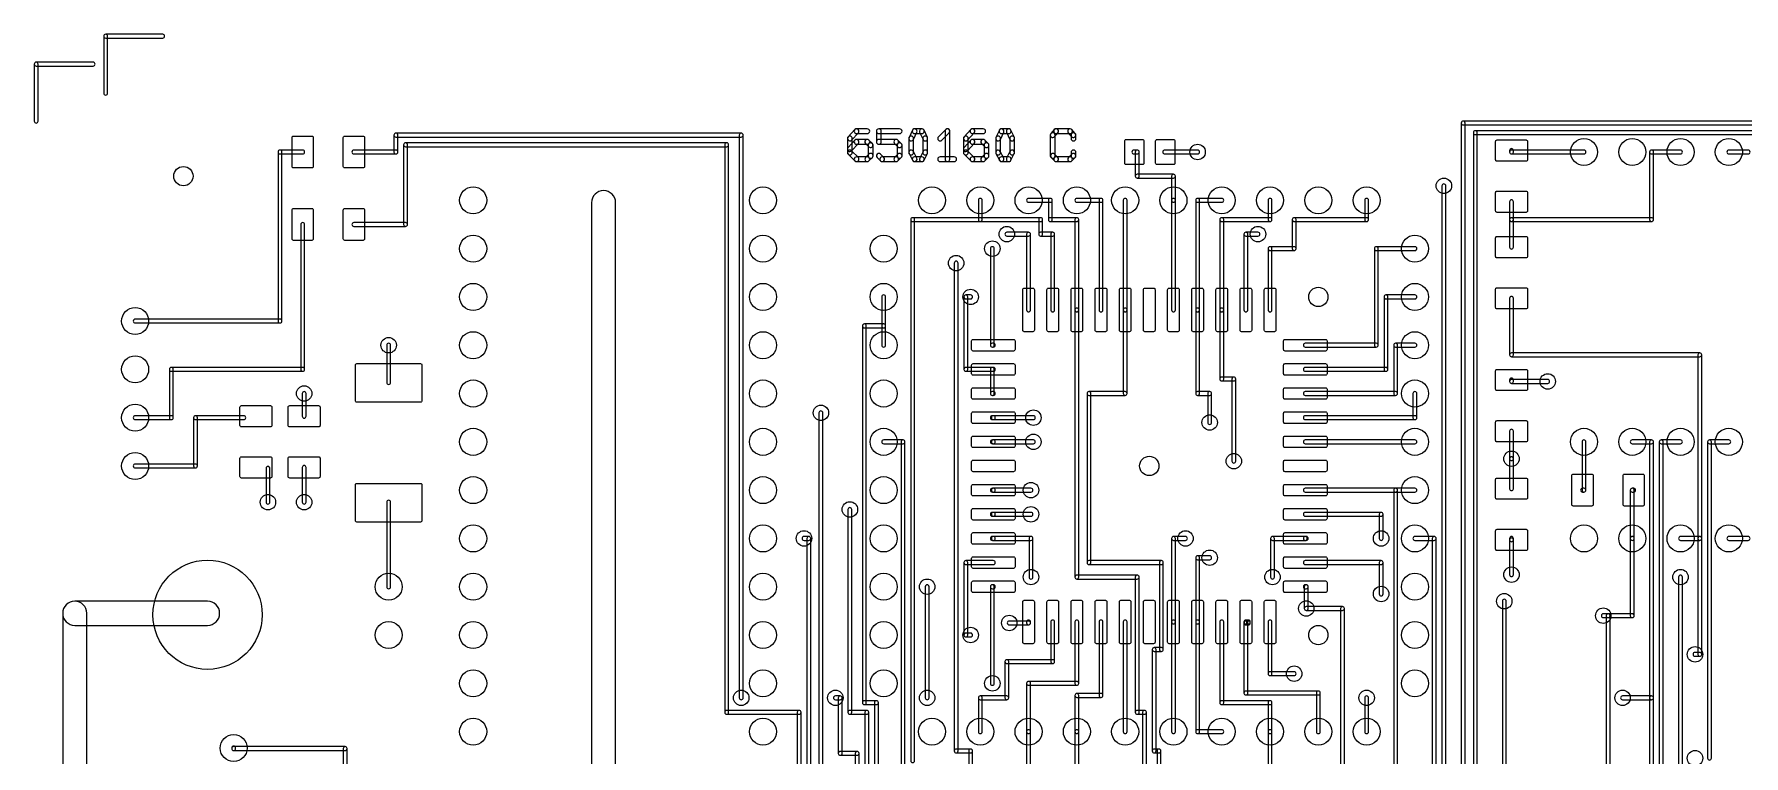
# Model space of a CAD drawing. Extents: x -76 to 77, y -191 to -76.
# Drawn here: x -76.4 to 13.5, y -114.3 to -76.4 of the extents above; entities that cross this region are included whole.
import ezdxf

# ---------------------------------------------------------------- set-up
doc = ezdxf.new("R2010")
doc.units = 0

msp = doc.modelspace()

# ---------------------------------------------------------------- linework, layer by layer
for points in [[(-69.681165, -76.368375), (-72.680905, -76.368375, 1), (-72.680905, -76.571625), (-69.681165, -76.571625, 1)], [(-72.78253, -76.47), (-72.78253, -79.46974, 1), (-72.57928, -79.46974), (-72.57928, -76.47, 1)], [(-73.340215, -77.83853), (-76.339955, -77.83853, 1), (-76.339955, -78.04178), (-73.340215, -78.04178, 1)], [(-76.44158, -77.940155), (-76.44158, -80.939895, 1), (-76.23833, -80.939895), (-76.23833, -77.940155, 1)], [(-62.87795, -81.80096, -0.414214), (-62.80175, -81.72476), (-61.836555, -81.72476, -0.414214), (-61.760355, -81.80096), (-61.760355, -83.324955, -0.414214), (-61.836555, -83.401155), (-62.80175, -83.401155, -0.414214), (-62.87795, -83.324955)], [(-60.18555, -81.80096, -0.414214), (-60.10935, -81.72476), (-59.144155, -81.72476, -0.414214), (-59.067955, -81.80096), (-59.067955, -83.324955, -0.414214), (-59.144155, -83.401155), (-60.10935, -83.401155, -0.414214), (-60.18555, -83.324955)], [(-57.31533, -82.562955), (-57.31533, -81.673955, 1), (-57.51858, -81.673955), (-57.51858, -82.562955, 1)], [(-57.416955, -81.77558), (-39.255955, -81.77558, 1), (-39.255955, -81.57233), (-57.416955, -81.57233, 1)], [(-39.35758, -81.673955), (-39.35758, -111.264955, 1), (-39.15433, -111.264955), (-39.15433, -81.673955, 1)], [(-33.66798, -81.851755), (-33.66798, -82.588355, 1), (-33.41393, -82.588355), (-33.41393, -81.851755, 1)], [(-33.278215, -81.38408), (-33.633815, -81.76508, 1), (-33.44809, -81.938425), (-33.09249, -81.557425, 1)], [(-32.626555, -81.34373), (-33.185355, -81.34373, 1), (-33.185355, -81.59778), (-32.626555, -81.59778, 1)], [(-31.88993, -82.029555), (-31.88993, -81.470755, 1), (-32.14398, -81.470755), (-32.14398, -82.029555, 1)], [(-32.016955, -81.59778), (-30.924755, -81.59778, 1), (-30.924755, -81.34373), (-32.016955, -81.34373, 1)], [(-30.18813, -82.588355), (-30.18813, -81.851755, 1), (-30.44218, -81.851755), (-30.44218, -82.588355, 1)], [(-30.200045, -81.90547), (-30.022245, -81.52447, 1), (-30.25246, -81.417035), (-30.43026, -81.798035, 1)], [(-30.137355, -81.59778), (-29.756355, -81.59778, 1), (-29.756355, -81.34373), (-30.137355, -81.34373, 1)], [(-29.87146, -81.52447), (-29.69366, -81.90547, 1), (-29.463445, -81.798035), (-29.641245, -81.417035, 1)], [(-29.70558, -81.851755), (-29.70558, -82.588355, 1), (-29.45153, -82.588355), (-29.45153, -81.851755, 1)], [(-28.499975, -81.38093), (-28.880975, -81.76193, 1), (-28.70133, -81.941575), (-28.32033, -81.560575, 1)], [(-28.28313, -82.943955), (-28.28313, -81.470755, 1), (-28.53718, -81.470755), (-28.53718, -82.943955, 1)], [(-27.57198, -81.851755), (-27.57198, -82.588355, 1), (-27.31793, -82.588355), (-27.31793, -81.851755, 1)], [(-27.182215, -81.38408), (-27.537815, -81.76508, 1), (-27.35209, -81.938425), (-26.99649, -81.557425, 1)], [(-26.530555, -81.34373), (-27.089355, -81.34373, 1), (-27.089355, -81.59778), (-26.530555, -81.59778, 1)], [(-25.61613, -82.588355), (-25.61613, -81.851755, 1), (-25.87018, -81.851755), (-25.87018, -82.588355, 1)], [(-25.628045, -81.90547), (-25.450245, -81.52447, 1), (-25.68046, -81.417035), (-25.85826, -81.798035, 1)], [(-25.565355, -81.59778), (-25.184355, -81.59778, 1), (-25.184355, -81.34373), (-25.565355, -81.34373, 1)], [(-25.29946, -81.52447), (-25.12166, -81.90547, 1), (-24.891445, -81.798035), (-25.069245, -81.417035, 1)], [(-25.13358, -81.851755), (-25.13358, -82.588355, 1), (-24.87953, -82.588355), (-24.87953, -81.851755, 1)], [(-22.74593, -82.766155), (-22.74593, -81.673955, 1), (-22.99998, -81.673955), (-22.99998, -82.766155, 1)], [(-22.777355, -81.7576), (-22.599555, -81.5544, 1), (-22.79075, -81.387105), (-22.96855, -81.590305, 1)], [(-22.695155, -81.59778), (-21.958555, -81.59778, 1), (-21.958555, -81.34373), (-22.695155, -81.34373, 1)], [(-22.05415, -81.5544), (-21.87635, -81.7576, 1), (-21.685155, -81.590305), (-21.862955, -81.387105, 1)], [(-21.90778, -81.673955), (-21.90778, -81.851755, 1), (-21.65373, -81.851755), (-21.65373, -81.673955, 1)], [(-1.18133, -121.678955), (-1.18133, -81.038955, 1), (-1.38458, -81.038955), (-1.38458, -121.678955, 1)], [(-1.282955, -81.14058), (18.783045, -81.14058, 1), (18.783045, -80.93733), (-1.282955, -80.93733, 1)], [(-0.54633, -121.170955), (-0.54633, -81.546955, 1), (-0.74958, -81.546955), (-0.74958, -121.170955, 1)], [(-0.647955, -81.64858), (16.751045, -81.64858, 1), (16.751045, -81.44533), (-0.647955, -81.44533, 1)], [(-62.319155, -82.46133), (-63.512955, -82.46133, 1), (-63.512955, -82.66458), (-62.319155, -82.66458, 1)], [(-63.61458, -82.562955), (-63.61458, -91.452955, 1), (-63.41133, -91.452955), (-63.41133, -82.562955, 1)], [(-59.626755, -82.66458), (-57.416955, -82.66458, 1), (-57.416955, -82.46133), (-59.626755, -82.46133, 1)], [(-40.017955, -82.08033), (-56.908955, -82.08033, 1), (-56.908955, -82.28358), (-40.017955, -82.28358, 1)], [(-57.01058, -82.181955), (-57.01058, -86.372955, 1), (-56.80733, -86.372955), (-56.80733, -82.181955, 1)], [(-39.91633, -112.026955), (-39.91633, -82.181955, 1), (-40.11958, -82.181955), (-40.11958, -112.026955, 1)], [(-33.630775, -82.678175), (-33.275175, -83.033775, 1), (-33.09553, -82.85413), (-33.45113, -82.49853, 1)], [(-33.278215, -81.94288), (-33.633815, -82.32388, 1), (-33.44809, -82.497225), (-33.09249, -82.116225, 1)], [(-32.626555, -81.90253), (-33.185355, -81.90253, 1), (-33.185355, -82.15658), (-32.626555, -82.15658, 1)], [(-32.35893, -82.11753), (-32.53673, -81.93973, 1), (-32.716375, -82.119375), (-32.538575, -82.297175, 1)], [(-32.53673, -83.033775), (-32.35893, -82.855975, 1), (-32.538575, -82.67633), (-32.716375, -82.85413, 1)], [(-32.32173, -82.766155), (-32.32173, -82.207355, 1), (-32.57578, -82.207355), (-32.57578, -82.766155, 1)], [(-32.106775, -82.855975), (-31.928975, -83.033775, 1), (-31.74933, -82.85413), (-31.92713, -82.67633, 1)], [(-31.102555, -81.90253), (-32.016955, -81.90253, 1), (-32.016955, -82.15658), (-31.102555, -82.15658, 1)], [(-30.83493, -82.11753), (-31.01273, -81.93973, 1), (-31.192375, -82.119375), (-31.014575, -82.297175, 1)], [(-31.01273, -83.033775), (-30.83493, -82.855975, 1), (-31.014575, -82.67633), (-31.192375, -82.85413, 1)], [(-30.79773, -82.766155), (-30.79773, -82.207355, 1), (-31.05178, -82.207355), (-31.05178, -82.766155, 1)], [(-30.02374, -82.887145), (-30.20154, -82.531545, 1), (-30.428765, -82.64516), (-30.250965, -83.00076, 1)], [(-29.692165, -82.531545), (-29.869965, -82.887145, 1), (-29.64274, -83.00076), (-29.46494, -82.64516, 1)], [(-27.534775, -82.678175), (-27.179175, -83.033775, 1), (-26.99953, -82.85413), (-27.35513, -82.49853, 1)], [(-27.182215, -81.94288), (-27.537815, -82.32388, 1), (-27.35209, -82.497225), (-26.99649, -82.116225, 1)], [(-26.530555, -81.90253), (-27.089355, -81.90253, 1), (-27.089355, -82.15658), (-26.530555, -82.15658, 1)], [(-26.26293, -82.11753), (-26.44073, -81.93973, 1), (-26.620375, -82.119375), (-26.442575, -82.297175, 1)], [(-26.44073, -83.033775), (-26.26293, -82.855975, 1), (-26.442575, -82.67633), (-26.620375, -82.85413, 1)], [(-26.22573, -82.766155), (-26.22573, -82.207355, 1), (-26.47978, -82.207355), (-26.47978, -82.766155, 1)], [(-25.45174, -82.887145), (-25.62954, -82.531545, 1), (-25.856765, -82.64516), (-25.678965, -83.00076, 1)], [(-25.120165, -82.531545), (-25.297965, -82.887145, 1), (-25.07074, -83.00076), (-24.89294, -82.64516, 1)], [(-22.60533, -82.85413), (-22.78313, -82.67633, 1), (-22.962775, -82.855975), (-22.784975, -83.033775, 1)], [(-21.870575, -82.67633), (-22.048375, -82.85413, 1), (-21.86873, -83.033775), (-21.69093, -82.855975, 1)], [(-21.90778, -82.588355), (-21.90778, -82.766155, 1), (-21.65373, -82.766155), (-21.65373, -82.588355, 1)], [(-19.08835, -81.97876, -0.414214), (-19.01215, -81.90256), (-18.148555, -81.90256, -0.414214), (-18.072355, -81.97876), (-18.072355, -83.147155, -0.414214), (-18.148555, -83.223355), (-19.01215, -83.223355, -0.414214), (-19.08835, -83.147155)], [(-18.605755, -82.66458), (-18.427955, -82.66458, 1), (-18.427955, -82.46133), (-18.605755, -82.46133, 1)], [(-18.52958, -82.562955), (-18.52958, -83.832955, 1), (-18.32633, -83.832955), (-18.32633, -82.562955, 1)], [(-17.46275, -81.97876, -0.414214), (-17.38655, -81.90256), (-16.522955, -81.90256, -0.414214), (-16.446755, -81.97876), (-16.446755, -83.147155, -0.414214), (-16.522955, -83.223355), (-17.38655, -83.223355, -0.414214), (-17.46275, -83.147155)], [(-15.252955, -82.46133), (-16.980155, -82.46133, 1), (-16.980155, -82.66458), (-15.252955, -82.66458, 1)], [(0.41885, -82.00416, -0.414214), (0.49505, -81.92796), (2.019045, -81.92796, -0.414214), (2.095245, -82.00416), (2.095245, -82.969355, -0.414214), (2.019045, -83.045555), (0.49505, -83.045555, -0.414214), (0.41885, -82.969355)], [(1.15542, -82.486755), (1.15542, -82.562955, 1), (1.35867, -82.562955), (1.35867, -82.486755, 1)], [(1.257045, -82.66458), (5.067045, -82.66458, 1), (5.067045, -82.46133), (1.257045, -82.46133, 1)], [(10.147045, -82.46133), (8.623045, -82.46133, 1), (8.623045, -82.66458), (10.147045, -82.66458, 1)], [(8.52142, -82.562955), (8.52142, -86.118955, 1), (8.72467, -86.118955), (8.72467, -82.562955, 1)], [(13.703045, -82.46133), (12.687045, -82.46133, 1), (12.687045, -82.66458), (13.703045, -82.66458, 1)], [(-33.185355, -83.07098), (-32.626555, -83.07098, 1), (-32.626555, -82.81693), (-33.185355, -82.81693, 1)], [(-31.839155, -83.07098), (-31.102555, -83.07098, 1), (-31.102555, -82.81693), (-31.839155, -82.81693, 1)], [(-29.756355, -82.81693), (-30.137355, -82.81693, 1), (-30.137355, -83.07098), (-29.756355, -83.07098, 1)], [(-28.791155, -83.07098), (-28.054555, -83.07098, 1), (-28.054555, -82.81693), (-28.791155, -82.81693, 1)], [(-27.089355, -83.07098), (-26.530555, -83.07098, 1), (-26.530555, -82.81693), (-27.089355, -82.81693, 1)], [(-25.184355, -82.81693), (-25.565355, -82.81693, 1), (-25.565355, -83.07098), (-25.184355, -83.07098, 1)], [(-21.958555, -82.81693), (-22.695155, -82.81693, 1), (-22.695155, -83.07098), (-21.958555, -83.07098, 1)], [(-18.427955, -83.93458), (-16.522955, -83.93458, 1), (-16.522955, -83.73133), (-18.427955, -83.73133, 1)], [(-16.62458, -83.832955), (-16.62458, -85.102955, 1), (-16.42133, -85.102955), (-16.42133, -83.832955, 1)], [(-2.40058, -84.340955), (-2.40058, -121.551955, 1), (-2.19733, -121.551955), (-2.19733, -84.340955, 1)], [(-47.12998, -85.229955), (-47.12998, -115.328955, 1), (-45.85993, -115.328955), (-45.85993, -85.229955, 1)], [(-26.78458, -85.102955), (-26.78458, -86.118955, 1), (-26.58133, -86.118955), (-26.58133, -85.102955, 1)], [(-24.142955, -85.20458), (-22.999955, -85.20458, 1), (-22.999955, -85.00133), (-24.142955, -85.00133, 1)], [(-23.10158, -85.102955), (-23.10158, -86.118955, 1), (-22.89833, -86.118955), (-22.89833, -85.102955, 1)], [(-21.602955, -85.20458), (-20.332955, -85.20458, 1), (-20.332955, -85.00133), (-21.602955, -85.00133, 1)], [(-20.43458, -85.102955), (-20.43458, -90.868755, 1), (-20.23133, -90.868755), (-20.23133, -85.102955, 1)], [(-18.96133, -90.868755), (-18.96133, -85.102955, 1), (-19.16458, -85.102955), (-19.16458, -90.868755, 1)], [(-16.62458, -85.102955), (-16.62458, -90.868755, 1), (-16.42133, -90.868755), (-16.42133, -85.102955, 1)], [(-15.15133, -90.868755), (-15.15133, -85.102955, 1), (-15.35458, -85.102955), (-15.35458, -90.868755, 1)], [(-15.252955, -85.20458), (-13.982955, -85.20458, 1), (-13.982955, -85.00133), (-15.252955, -85.00133, 1)], [(-11.34133, -86.118955), (-11.34133, -85.102955, 1), (-11.54458, -85.102955), (-11.54458, -86.118955, 1)], [(-6.26133, -86.118955), (-6.26133, -85.102955, 1), (-6.46458, -85.102955), (-6.46458, -86.118955, 1)], [(0.41885, -84.69656, -0.414214), (0.49505, -84.62036), (2.019045, -84.62036, -0.414214), (2.095245, -84.69656), (2.095245, -85.661755, -0.414214), (2.019045, -85.737955), (0.49505, -85.737955, -0.414214), (0.41885, -85.661755)], [(1.35867, -86.118955), (1.35867, -85.179155, 1), (1.15542, -85.179155), (1.15542, -86.118955, 1)], [(-62.87795, -85.61096, -0.414214), (-62.80175, -85.53476), (-61.836555, -85.53476, -0.414214), (-61.760355, -85.61096), (-61.760355, -87.134955, -0.414214), (-61.836555, -87.211155), (-62.80175, -87.211155, -0.414214), (-62.87795, -87.134955)], [(-62.21753, -93.992955), (-62.21753, -86.372955, 1), (-62.42078, -86.372955), (-62.42078, -93.992955, 1)], [(-60.18555, -85.61096, -0.414214), (-60.10935, -85.53476), (-59.144155, -85.53476, -0.414214), (-59.067955, -85.61096), (-59.067955, -87.134955, -0.414214), (-59.144155, -87.211155), (-60.10935, -87.211155, -0.414214), (-60.18555, -87.134955)], [(-56.908955, -86.27133), (-59.626755, -86.27133, 1), (-59.626755, -86.47458), (-56.908955, -86.47458, 1)], [(-30.13733, -114.566955), (-30.13733, -86.118955, 1), (-30.34058, -86.118955), (-30.34058, -114.566955, 1)], [(-30.238955, -86.22058), (-26.682955, -86.22058, 1), (-26.682955, -86.01733), (-30.238955, -86.01733, 1)], [(-26.682955, -86.22058), (-23.507955, -86.22058, 1), (-23.507955, -86.01733), (-26.682955, -86.01733, 1)], [(-23.60958, -86.118955), (-23.60958, -86.880955, 1), (-23.40633, -86.880955), (-23.40633, -86.118955, 1)], [(-22.999955, -86.22058), (-21.602955, -86.22058, 1), (-21.602955, -86.01733), (-22.999955, -86.01733, 1)], [(-21.70458, -86.118955), (-21.70458, -90.868755, 1), (-21.50133, -90.868755), (-21.50133, -86.118955, 1)], [(-13.88133, -90.868755), (-13.88133, -86.118955, 1), (-14.08458, -86.118955), (-14.08458, -90.868755, 1)], [(-13.982955, -86.22058), (-11.442955, -86.22058, 1), (-11.442955, -86.01733), (-13.982955, -86.01733, 1)], [(-10.07133, -87.642955), (-10.07133, -86.118955, 1), (-10.27458, -86.118955), (-10.27458, -87.642955, 1)], [(-10.172955, -86.22058), (-6.362955, -86.22058, 1), (-6.362955, -86.01733), (-10.172955, -86.01733, 1)], [(8.623045, -86.01733), (1.257045, -86.01733, 1), (1.257045, -86.22058), (8.623045, -86.22058, 1)], [(1.15542, -86.118955), (1.15542, -87.566755, 1), (1.35867, -87.566755), (1.35867, -86.118955, 1)], [(-24.142955, -86.77933), (-25.285955, -86.77933, 1), (-25.285955, -86.98258), (-24.142955, -86.98258, 1)], [(-24.04133, -90.868755), (-24.04133, -86.880955, 1), (-24.24458, -86.880955), (-24.24458, -90.868755, 1)], [(-23.507955, -86.98258), (-22.872955, -86.98258, 1), (-22.872955, -86.77933), (-23.507955, -86.77933, 1)], [(-22.97458, -86.880955), (-22.97458, -90.868755, 1), (-22.77133, -90.868755), (-22.77133, -86.880955, 1)], [(-12.077955, -86.77933), (-12.712955, -86.77933, 1), (-12.712955, -86.98258), (-12.077955, -86.98258, 1)], [(-12.81458, -86.880955), (-12.81458, -90.868755, 1), (-12.61133, -90.868755), (-12.61133, -86.880955, 1)], [(0.41885, -87.08416, -0.414214), (0.49505, -87.00796), (2.019045, -87.00796, -0.414214), (2.095245, -87.08416), (2.095245, -88.049355, -0.414214), (2.019045, -88.125555), (0.49505, -88.125555, -0.414214), (0.41885, -88.049355)], [(-25.94633, -92.722955), (-25.94633, -87.642955, 1), (-26.14958, -87.642955), (-26.14958, -92.722955, 1)], [(-11.34133, -90.868755), (-11.34133, -87.642955, 1), (-11.54458, -87.642955), (-11.54458, -90.868755, 1)], [(-11.442955, -87.74458), (-10.172955, -87.74458, 1), (-10.172955, -87.54133), (-11.442955, -87.54133, 1)], [(-5.75333, -92.722955), (-5.75333, -87.642955, 1), (-5.95658, -87.642955), (-5.95658, -92.722955, 1)], [(-5.854955, -87.74458), (-3.822955, -87.74458, 1), (-3.822955, -87.54133), (-5.854955, -87.54133, 1)], [(-28.05458, -88.404955), (-28.05458, -114.058955, 1), (-27.85133, -114.058955), (-27.85133, -88.404955, 1)], [(-24.44775, -89.80196, -0.414214), (-24.37155, -89.72576), (-23.914355, -89.72576, -0.414214), (-23.838155, -89.80196), (-23.838155, -91.935555, -0.414214), (-23.914355, -92.011755), (-24.37155, -92.011755, -0.414214), (-24.44775, -91.935555)], [(-23.17775, -89.80196, -0.414214), (-23.10155, -89.72576), (-22.644355, -89.72576, -0.414214), (-22.568155, -89.80196), (-22.568155, -91.935555, -0.414214), (-22.644355, -92.011755), (-23.10155, -92.011755, -0.414214), (-23.17775, -91.935555)], [(-21.90775, -89.80196, -0.414214), (-21.83155, -89.72576), (-21.374355, -89.72576, -0.414214), (-21.298155, -89.80196), (-21.298155, -91.935555, -0.414214), (-21.374355, -92.011755), (-21.83155, -92.011755, -0.414214), (-21.90775, -91.935555)], [(-20.63775, -89.80196, -0.414214), (-20.56155, -89.72576), (-20.104355, -89.72576, -0.414214), (-20.028155, -89.80196), (-20.028155, -91.935555, -0.414214), (-20.104355, -92.011755), (-20.56155, -92.011755, -0.414214), (-20.63775, -91.935555)], [(-19.36775, -89.80196, -0.414214), (-19.29155, -89.72576), (-18.834355, -89.72576, -0.414214), (-18.758155, -89.80196), (-18.758155, -91.935555, -0.414214), (-18.834355, -92.011755), (-19.29155, -92.011755, -0.414214), (-19.36775, -91.935555)], [(-18.09775, -89.80196, -0.414214), (-18.02155, -89.72576), (-17.564355, -89.72576, -0.414214), (-17.488155, -89.80196), (-17.488155, -91.935555, -0.414214), (-17.564355, -92.011755), (-18.02155, -92.011755, -0.414214), (-18.09775, -91.935555)], [(-16.82775, -89.80196, -0.414214), (-16.75155, -89.72576), (-16.294355, -89.72576, -0.414214), (-16.218155, -89.80196), (-16.218155, -91.935555, -0.414214), (-16.294355, -92.011755), (-16.75155, -92.011755, -0.414214), (-16.82775, -91.935555)], [(-15.55775, -89.80196, -0.414214), (-15.48155, -89.72576), (-15.024355, -89.72576, -0.414214), (-14.948155, -89.80196), (-14.948155, -91.935555, -0.414214), (-15.024355, -92.011755), (-15.48155, -92.011755, -0.414214), (-15.55775, -91.935555)], [(-14.28775, -89.80196, -0.414214), (-14.21155, -89.72576), (-13.754355, -89.72576, -0.414214), (-13.678155, -89.80196), (-13.678155, -91.935555, -0.414214), (-13.754355, -92.011755), (-14.21155, -92.011755, -0.414214), (-14.28775, -91.935555)], [(-13.01775, -89.80196, -0.414214), (-12.94155, -89.72576), (-12.484355, -89.72576, -0.414214), (-12.408155, -89.80196), (-12.408155, -91.935555, -0.414214), (-12.484355, -92.011755), (-12.94155, -92.011755, -0.414214), (-13.01775, -91.935555)], [(-11.74775, -89.80196, -0.414214), (-11.67155, -89.72576), (-11.214355, -89.72576, -0.414214), (-11.138155, -89.80196), (-11.138155, -91.935555, -0.414214), (-11.214355, -92.011755), (-11.67155, -92.011755, -0.414214), (-11.74775, -91.935555)], [(0.41885, -89.77656, -0.414214), (0.49505, -89.70036), (2.019045, -89.70036, -0.414214), (2.095245, -89.77656), (2.095245, -90.741755, -0.414214), (2.019045, -90.817955), (0.49505, -90.817955, -0.414214), (0.41885, -90.741755)], [(-31.66133, -91.706955), (-31.66133, -90.182955, 1), (-31.86458, -90.182955), (-31.86458, -91.706955, 1)], [(-27.190955, -90.08133), (-27.444955, -90.08133, 1), (-27.444955, -90.28458), (-27.190955, -90.28458, 1)], [(-27.54658, -90.182955), (-27.54658, -93.992955, 1), (-27.34333, -93.992955), (-27.34333, -90.182955, 1)], [(-21.70458, -90.868755), (-21.70458, -104.914955, 1), (-21.50133, -104.914955), (-21.50133, -90.868755, 1)], [(-18.96133, -95.262955), (-18.96133, -90.868755, 1), (-19.16458, -90.868755), (-19.16458, -95.262955, 1)], [(-15.15133, -95.262955), (-15.15133, -90.868755, 1), (-15.35458, -90.868755), (-15.35458, -95.262955, 1)], [(-13.88133, -94.500955), (-13.88133, -90.868755, 1), (-14.08458, -90.868755), (-14.08458, -94.500955, 1)], [(-5.24533, -93.992955), (-5.24533, -90.182955, 1), (-5.44858, -90.182955), (-5.44858, -93.992955, 1)], [(-5.346955, -90.28458), (-3.822955, -90.28458, 1), (-3.822955, -90.08133), (-5.346955, -90.08133, 1)], [(1.35867, -93.230955), (1.35867, -90.259155, 1), (1.15542, -90.259155), (1.15542, -93.230955, 1)], [(-63.512955, -91.35133), (-71.132955, -91.35133, 1), (-71.132955, -91.55458), (-63.512955, -91.55458, 1)], [(-32.67733, -111.518955), (-32.67733, -91.706955, 1), (-32.88058, -91.706955), (-32.88058, -111.518955, 1)], [(-32.778955, -91.80858), (-31.762955, -91.80858, 1), (-31.762955, -91.60533), (-32.778955, -91.60533, 1)], [(-31.86458, -91.706955), (-31.86458, -92.722955, 1), (-31.66133, -92.722955), (-31.66133, -91.706955, 1)], [(-27.14015, -92.49436, -0.414214), (-27.06395, -92.41816), (-24.930355, -92.41816, -0.414214), (-24.854155, -92.49436), (-24.854155, -92.951555, -0.414214), (-24.930355, -93.027755), (-27.06395, -93.027755, -0.414214), (-27.14015, -92.951555)], [(-10.73175, -92.49436, -0.414214), (-10.65555, -92.41816), (-8.521955, -92.41816, -0.414214), (-8.445755, -92.49436), (-8.445755, -92.951555, -0.414214), (-8.521955, -93.027755), (-10.65555, -93.027755, -0.414214), (-10.73175, -92.951555)], [(-57.89958, -92.722955), (-57.89958, -94.678755, 1), (-57.69633, -94.678755), (-57.69633, -92.722955, 1)], [(-25.997155, -92.62133), (-26.047955, -92.62133, 1), (-26.047955, -92.82458), (-25.997155, -92.82458, 1)], [(-9.588755, -92.82458), (-5.854955, -92.82458, 1), (-5.854955, -92.62133), (-9.588755, -92.62133, 1)], [(-3.822955, -92.62133), (-4.838955, -92.62133, 1), (-4.838955, -92.82458), (-3.822955, -92.82458, 1)], [(-4.94058, -92.722955), (-4.94058, -95.262955, 1), (-4.73733, -95.262955), (-4.73733, -92.722955, 1)], [(11.163045, -93.12933), (1.257045, -93.12933, 1), (1.257045, -93.33258), (11.163045, -93.33258, 1)], [(11.06142, -93.230955), (11.06142, -102.882955, 1), (11.26467, -102.882955), (11.26467, -93.230955, 1)], [(-69.12633, -96.532955), (-69.12633, -93.992955, 1), (-69.32958, -93.992955), (-69.32958, -96.532955, 1)], [(-69.227955, -94.09458), (-62.319155, -94.09458, 1), (-62.319155, -93.89133), (-69.227955, -93.89133, 1)], [(-59.55055, -93.76436, -0.414214), (-59.47435, -93.68816), (-56.121555, -93.68816, -0.414214), (-56.045355, -93.76436), (-56.045355, -95.643955, -0.414214), (-56.121555, -95.720155), (-59.47435, -95.720155, -0.414214), (-59.55055, -95.643955)], [(-27.444955, -94.09458), (-26.047955, -94.09458, 1), (-26.047955, -93.89133), (-27.444955, -93.89133, 1)], [(-27.14015, -93.76436, -0.414214), (-27.06395, -93.68816), (-24.930355, -93.68816, -0.414214), (-24.854155, -93.76436), (-24.854155, -94.221555, -0.414214), (-24.930355, -94.297755), (-27.06395, -94.297755, -0.414214), (-27.14015, -94.221555)], [(-25.997155, -93.89133), (-26.047955, -93.89133, 1), (-26.047955, -94.09458), (-25.997155, -94.09458, 1)], [(-26.14958, -93.992955), (-26.14958, -95.262955, 1), (-25.94633, -95.262955), (-25.94633, -93.992955, 1)], [(-13.347955, -94.39933), (-13.982955, -94.39933, 1), (-13.982955, -94.60258), (-13.347955, -94.60258, 1)], [(-13.24633, -98.818955), (-13.24633, -94.500955, 1), (-13.44958, -94.500955), (-13.44958, -98.818955, 1)], [(-10.73175, -93.76436, -0.414214), (-10.65555, -93.68816), (-8.521955, -93.68816, -0.414214), (-8.445755, -93.76436), (-8.445755, -94.221555, -0.414214), (-8.521955, -94.297755), (-10.65555, -94.297755, -0.414214), (-10.73175, -94.221555)], [(-9.588755, -94.09458), (-5.346955, -94.09458, 1), (-5.346955, -93.89133), (-9.588755, -93.89133, 1)], [(0.41885, -94.06916, -0.414214), (0.49505, -93.99296), (2.019045, -93.99296, -0.414214), (2.095245, -94.06916), (2.095245, -95.034355, -0.414214), (2.019045, -95.110555), (0.49505, -95.110555, -0.414214), (0.41885, -95.034355)], [(-62.34458, -95.262955), (-62.34458, -96.456755, 1), (-62.14133, -96.456755), (-62.14133, -95.262955, 1)], [(-27.14015, -95.03436, -0.414214), (-27.06395, -94.95816), (-24.930355, -94.95816, -0.414214), (-24.854155, -95.03436), (-24.854155, -95.491555, -0.414214), (-24.930355, -95.567755), (-27.06395, -95.567755, -0.414214), (-27.14015, -95.491555)], [(-26.047955, -95.36458), (-25.997155, -95.36458, 1), (-25.997155, -95.16133), (-26.047955, -95.16133, 1)], [(-20.86633, -104.152955), (-20.86633, -95.262955, 1), (-21.06958, -95.262955), (-21.06958, -104.152955, 1)], [(-20.967955, -95.36458), (-19.062955, -95.36458, 1), (-19.062955, -95.16133), (-20.967955, -95.16133, 1)], [(-14.617955, -95.16133), (-15.252955, -95.16133, 1), (-15.252955, -95.36458), (-14.617955, -95.36458, 1)], [(-14.51633, -96.786955), (-14.51633, -95.262955, 1), (-14.71958, -95.262955), (-14.71958, -96.786955, 1)], [(-10.73175, -95.03436, -0.414214), (-10.65555, -94.95816), (-8.521955, -94.95816, -0.414214), (-8.445755, -95.03436), (-8.445755, -95.491555, -0.414214), (-8.521955, -95.567755), (-10.65555, -95.567755, -0.414214), (-10.73175, -95.491555)], [(-4.838955, -95.16133), (-9.588755, -95.16133, 1), (-9.588755, -95.36458), (-4.838955, -95.36458, 1)], [(-3.72133, -96.532955), (-3.72133, -95.262955, 1), (-3.92458, -95.262955), (-3.92458, -96.532955, 1)], [(1.35867, -94.627955), (1.35867, -94.551755, 1), (1.15542, -94.551755), (1.15542, -94.627955, 1)], [(3.162045, -94.52633), (1.257045, -94.52633, 1), (1.257045, -94.72958), (3.162045, -94.72958, 1)], [(-65.62115, -95.97416, -0.414214), (-65.54495, -95.89796), (-64.020955, -95.89796, -0.414214), (-63.944755, -95.97416), (-63.944755, -96.939355, -0.414214), (-64.020955, -97.015555), (-65.54495, -97.015555, -0.414214), (-65.62115, -96.939355)], [(-63.08115, -95.97416, -0.414214), (-63.00495, -95.89796), (-61.480955, -95.89796, -0.414214), (-61.404755, -95.97416), (-61.404755, -96.939355, -0.414214), (-61.480955, -97.015555), (-63.00495, -97.015555, -0.414214), (-63.08115, -96.939355)], [(-34.96333, -114.693955), (-34.96333, -96.278955, 1), (-35.16658, -96.278955), (-35.16658, -114.693955, 1)], [(-71.132955, -96.63458), (-69.227955, -96.63458, 1), (-69.227955, -96.43133), (-71.132955, -96.43133, 1)], [(-65.417955, -96.43133), (-67.957955, -96.43133, 1), (-67.957955, -96.63458), (-65.417955, -96.63458, 1)], [(-68.05958, -96.532955), (-68.05958, -99.072955, 1), (-67.85633, -99.072955), (-67.85633, -96.532955, 1)], [(-27.14015, -96.30436, -0.414214), (-27.06395, -96.22816), (-24.930355, -96.22816, -0.414214), (-24.854155, -96.30436), (-24.854155, -96.761555, -0.414214), (-24.930355, -96.837755), (-27.06395, -96.837755, -0.414214), (-27.14015, -96.761555)], [(-26.047955, -96.63458), (-25.997155, -96.63458, 1), (-25.997155, -96.43133), (-26.047955, -96.43133, 1)], [(-25.997155, -96.63458), (-23.888955, -96.63458, 1), (-23.888955, -96.43133), (-25.997155, -96.43133, 1)], [(-10.73175, -96.30436, -0.414214), (-10.65555, -96.22816), (-8.521955, -96.22816, -0.414214), (-8.445755, -96.30436), (-8.445755, -96.761555, -0.414214), (-8.521955, -96.837755), (-10.65555, -96.837755, -0.414214), (-10.73175, -96.761555)], [(-9.588755, -96.63458), (-3.822955, -96.63458, 1), (-3.822955, -96.43133), (-9.588755, -96.43133, 1)], [(0.41885, -96.76156, -0.414214), (0.49505, -96.68536), (2.019045, -96.68536, -0.414214), (2.095245, -96.76156), (2.095245, -97.726755, -0.414214), (2.019045, -97.802955), (0.49505, -97.802955, -0.414214), (0.41885, -97.726755)], [(-31.762955, -97.90458), (-30.746955, -97.90458, 1), (-30.746955, -97.70133), (-31.762955, -97.70133, 1)], [(-30.84858, -97.802955), (-30.84858, -115.074955, 1), (-30.64533, -115.074955), (-30.64533, -97.802955, 1)], [(-27.14015, -97.57436, -0.414214), (-27.06395, -97.49816), (-24.930355, -97.49816, -0.414214), (-24.854155, -97.57436), (-24.854155, -98.031555, -0.414214), (-24.930355, -98.107755), (-27.06395, -98.107755, -0.414214), (-27.14015, -98.031555)], [(-25.997155, -97.70133), (-26.047955, -97.70133, 1), (-26.047955, -97.90458), (-25.997155, -97.90458, 1)], [(-23.888955, -97.70133), (-25.997155, -97.70133, 1), (-25.997155, -97.90458), (-23.888955, -97.90458, 1)], [(-10.73175, -97.57436, -0.414214), (-10.65555, -97.49816), (-8.521955, -97.49816, -0.414214), (-8.445755, -97.57436), (-8.445755, -98.031555, -0.414214), (-8.521955, -98.107755), (-10.65555, -98.107755, -0.414214), (-10.73175, -98.031555)], [(-3.822955, -97.70133), (-9.588755, -97.70133, 1), (-9.588755, -97.90458), (-3.822955, -97.90458, 1)], [(1.15542, -97.244155), (1.15542, -98.691955, 1), (1.35867, -98.691955), (1.35867, -97.244155, 1)], [(4.96542, -97.802955), (4.96542, -100.342955, 1), (5.16867, -100.342955), (5.16867, -97.802955, 1)], [(7.607045, -97.90458), (8.623045, -97.90458, 1), (8.623045, -97.70133), (7.607045, -97.70133, 1)], [(8.52142, -97.802955), (8.52142, -111.264955, 1), (8.72467, -111.264955), (8.72467, -97.802955, 1)], [(9.23267, -118.122955), (9.23267, -97.802955, 1), (9.02942, -97.802955), (9.02942, -118.122955, 1)], [(9.131045, -97.90458), (10.147045, -97.90458, 1), (10.147045, -97.70133), (9.131045, -97.70133, 1)], [(12.687045, -97.70133), (11.671045, -97.70133, 1), (11.671045, -97.90458), (12.687045, -97.90458, 1)], [(11.56942, -97.802955), (11.56942, -114.439955, 1), (11.77267, -114.439955), (11.77267, -97.802955, 1)], [(-65.62115, -98.66656, -0.414214), (-65.54495, -98.59036), (-64.020955, -98.59036, -0.414214), (-63.944755, -98.66656), (-63.944755, -99.631755, -0.414214), (-64.020955, -99.707955), (-65.54495, -99.707955, -0.414214), (-65.62115, -99.631755)], [(-63.08115, -98.66656, -0.414214), (-63.00495, -98.59036), (-61.480955, -98.59036, -0.414214), (-61.404755, -98.66656), (-61.404755, -99.631755, -0.414214), (-61.480955, -99.707955), (-63.00495, -99.707955, -0.414214), (-63.08115, -99.631755)], [(-27.14015, -98.84436, -0.414214), (-27.06395, -98.76816), (-24.930355, -98.76816, -0.414214), (-24.854155, -98.84436), (-24.854155, -99.301555, -0.414214), (-24.930355, -99.377755), (-27.06395, -99.377755, -0.414214), (-27.14015, -99.301555)], [(-10.73175, -98.84436, -0.414214), (-10.65555, -98.76816), (-8.521955, -98.76816, -0.414214), (-8.445755, -98.84436), (-8.445755, -99.301555, -0.414214), (-8.521955, -99.377755), (-10.65555, -99.377755, -0.414214), (-10.73175, -99.301555)], [(1.15542, -98.691955), (1.15542, -100.266755, 1), (1.35867, -100.266755), (1.35867, -98.691955, 1)], [(-67.957955, -98.97133), (-71.132955, -98.97133, 1), (-71.132955, -99.17458), (-67.957955, -99.17458, 1)], [(-64.24958, -99.199955), (-64.24958, -100.977955, 1), (-64.04633, -100.977955), (-64.04633, -99.199955, 1)], [(-62.34458, -99.149155), (-62.34458, -100.977955, 1), (-62.14133, -100.977955), (-62.14133, -99.149155, 1)], [(0.41885, -99.78416, -0.414214), (0.49505, -99.70796), (2.019045, -99.70796, -0.414214), (2.095245, -99.78416), (2.095245, -100.749355, -0.414214), (2.019045, -100.825555), (0.49505, -100.825555, -0.414214), (0.41885, -100.749355)], [(4.43205, -99.58096, -0.414214), (4.50825, -99.50476), (5.473445, -99.50476, -0.414214), (5.549645, -99.58096), (5.549645, -101.104955, -0.414214), (5.473445, -101.181155), (4.50825, -101.181155, -0.414214), (4.43205, -101.104955)], [(7.12445, -99.58096, -0.414214), (7.20065, -99.50476), (8.165845, -99.50476, -0.414214), (8.242045, -99.58096), (8.242045, -101.104955, -0.414214), (8.165845, -101.181155), (7.20065, -101.181155, -0.414214), (7.12445, -101.104955)], [(-59.55055, -100.06356, -0.414214), (-59.47435, -99.98736), (-56.121555, -99.98736, -0.414214), (-56.045355, -100.06356), (-56.045355, -101.943155, -0.414214), (-56.121555, -102.019355), (-59.47435, -102.019355, -0.414214), (-59.55055, -101.943155)], [(-27.14015, -100.11436, -0.414214), (-27.06395, -100.03816), (-24.930355, -100.03816, -0.414214), (-24.854155, -100.11436), (-24.854155, -100.571555, -0.414214), (-24.930355, -100.647755), (-27.06395, -100.647755, -0.414214), (-27.14015, -100.571555)], [(-26.047955, -100.44458), (-25.997155, -100.44458, 1), (-25.997155, -100.24133), (-26.047955, -100.24133, 1)], [(-25.997155, -100.44458), (-24.015955, -100.44458, 1), (-24.015955, -100.24133), (-25.997155, -100.24133, 1)], [(-10.73175, -100.11436, -0.414214), (-10.65555, -100.03816), (-8.521955, -100.03816, -0.414214), (-8.445755, -100.11436), (-8.445755, -100.571555, -0.414214), (-8.521955, -100.647755), (-10.65555, -100.647755, -0.414214), (-10.73175, -100.571555)], [(-4.838955, -100.24133), (-9.588755, -100.24133, 1), (-9.588755, -100.44458), (-4.838955, -100.44458, 1)], [(-3.822955, -100.24133), (-4.838955, -100.24133, 1), (-4.838955, -100.44458), (-3.822955, -100.44458, 1)], [(-4.94058, -100.342955), (-4.94058, -129.806955, 1), (-4.73733, -129.806955), (-4.73733, -100.342955, 1)], [(5.067045, -100.24133), (4.990845, -100.24133, 1), (4.990845, -100.44458), (5.067045, -100.44458, 1)], [(7.70867, -102.882955), (7.70867, -100.342955, 1), (7.50542, -100.342955), (7.50542, -102.882955, 1)], [(7.607045, -100.44458), (7.683245, -100.44458, 1), (7.683245, -100.24133), (7.607045, -100.24133, 1)], [(-57.89958, -100.977955), (-57.89958, -105.422955, 1), (-57.69633, -105.422955), (-57.69633, -100.977955, 1)], [(-33.43933, -112.026955), (-33.43933, -101.358955, 1), (-33.64258, -101.358955), (-33.64258, -112.026955, 1)], [(-27.14015, -101.38436, -0.414214), (-27.06395, -101.30816), (-24.930355, -101.30816, -0.414214), (-24.854155, -101.38436), (-24.854155, -101.841555, -0.414214), (-24.930355, -101.917755), (-27.06395, -101.917755, -0.414214), (-27.14015, -101.841555)], [(-26.047955, -101.71458), (-25.997155, -101.71458, 1), (-25.997155, -101.51133), (-26.047955, -101.51133, 1)], [(-25.997155, -101.71458), (-24.015955, -101.71458, 1), (-24.015955, -101.51133), (-25.997155, -101.51133, 1)], [(-10.73175, -101.38436, -0.414214), (-10.65555, -101.30816), (-8.521955, -101.30816, -0.414214), (-8.445755, -101.38436), (-8.445755, -101.841555, -0.414214), (-8.521955, -101.917755), (-10.65555, -101.917755, -0.414214), (-10.73175, -101.841555)], [(-5.600955, -101.51133), (-9.588755, -101.51133, 1), (-9.588755, -101.71458), (-5.600955, -101.71458, 1)], [(-5.49933, -102.882955), (-5.49933, -101.612955, 1), (-5.70258, -101.612955), (-5.70258, -102.882955, 1)], [(0.41885, -102.47656, -0.414214), (0.49505, -102.40036), (2.019045, -102.40036, -0.414214), (2.095245, -102.47656), (2.095245, -103.441755, -0.414214), (2.019045, -103.517955), (0.49505, -103.517955, -0.414214), (0.41885, -103.441755)], [(-35.699955, -102.78133), (-35.953955, -102.78133, 1), (-35.953955, -102.98458), (-35.699955, -102.98458, 1)], [(-35.59833, -115.201955), (-35.59833, -102.882955, 1), (-35.80158, -102.882955), (-35.80158, -115.201955, 1)], [(-27.14015, -102.65436, -0.414214), (-27.06395, -102.57816), (-24.930355, -102.57816, -0.414214), (-24.854155, -102.65436), (-24.854155, -103.111555, -0.414214), (-24.930355, -103.187755), (-27.06395, -103.187755, -0.414214), (-27.14015, -103.111555)], [(-25.997155, -102.78133), (-26.047955, -102.78133, 1), (-26.047955, -102.98458), (-25.997155, -102.98458, 1)], [(-24.015955, -102.78133), (-25.997155, -102.78133, 1), (-25.997155, -102.98458), (-24.015955, -102.98458, 1)], [(-23.91433, -104.914955), (-23.91433, -102.882955, 1), (-24.11758, -102.882955), (-24.11758, -104.914955, 1)], [(-15.887955, -102.78133), (-16.522955, -102.78133, 1), (-16.522955, -102.98458), (-15.887955, -102.98458, 1)], [(-16.62458, -102.882955), (-16.62458, -107.277155, 1), (-16.42133, -107.277155), (-16.42133, -102.882955, 1)], [(-9.588755, -102.78133), (-11.315955, -102.78133, 1), (-11.315955, -102.98458), (-9.588755, -102.98458, 1)], [(-11.41758, -102.882955), (-11.41758, -104.914955, 1), (-11.21433, -104.914955), (-11.21433, -102.882955, 1)], [(-10.73175, -102.65436, -0.414214), (-10.65555, -102.57816), (-8.521955, -102.57816, -0.414214), (-8.445755, -102.65436), (-8.445755, -103.111555, -0.414214), (-8.521955, -103.187755), (-10.65555, -103.187755, -0.414214), (-10.73175, -103.111555)], [(-9.537955, -102.78133), (-9.588755, -102.78133, 1), (-9.588755, -102.98458), (-9.537955, -102.98458, 1)], [(-3.822955, -102.98458), (-2.806955, -102.98458, 1), (-2.806955, -102.78133), (-3.822955, -102.78133, 1)], [(-2.90858, -102.882955), (-2.90858, -120.789955, 1), (-2.70533, -120.789955), (-2.70533, -102.882955, 1)], [(1.15542, -102.882955), (1.15542, -102.959155, 1), (1.35867, -102.959155), (1.35867, -102.882955, 1)], [(1.15542, -102.959155), (1.15542, -104.787955, 1), (1.35867, -104.787955), (1.35867, -102.959155, 1)], [(7.70867, -106.946955), (7.70867, -102.882955, 1), (7.50542, -102.882955), (7.50542, -106.946955, 1)], [(11.163045, -102.78133), (10.147045, -102.78133, 1), (10.147045, -102.98458), (11.163045, -102.98458, 1)], [(11.06142, -102.882955), (11.06142, -108.978955, 1), (11.26467, -108.978955), (11.26467, -102.882955, 1)], [(12.687045, -102.98458), (13.703045, -102.98458, 1), (13.703045, -102.78133), (12.687045, -102.78133, 1)], [(-25.997155, -104.05133), (-27.444955, -104.05133, 1), (-27.444955, -104.25458), (-25.997155, -104.25458, 1)], [(-27.54658, -104.152955), (-27.54658, -107.962955, 1), (-27.34333, -107.962955), (-27.34333, -104.152955, 1)], [(-27.14015, -103.92436, -0.414214), (-27.06395, -103.84816), (-24.930355, -103.84816, -0.414214), (-24.854155, -103.92436), (-24.854155, -104.381555, -0.414214), (-24.930355, -104.457755), (-27.06395, -104.457755, -0.414214), (-27.14015, -104.381555)], [(-17.157955, -104.05133), (-20.967955, -104.05133, 1), (-20.967955, -104.25458), (-17.157955, -104.25458, 1)], [(-17.05633, -108.724955), (-17.05633, -104.152955, 1), (-17.25958, -104.152955), (-17.25958, -108.724955, 1)], [(-15.15133, -107.277155), (-15.15133, -103.898955, 1), (-15.35458, -103.898955), (-15.35458, -107.277155, 1)], [(-15.252955, -104.00058), (-14.617955, -104.00058, 1), (-14.617955, -103.79733), (-15.252955, -103.79733, 1)], [(-10.73175, -103.92436, -0.414214), (-10.65555, -103.84816), (-8.521955, -103.84816, -0.414214), (-8.445755, -103.92436), (-8.445755, -104.381555, -0.414214), (-8.521955, -104.457755), (-10.65555, -104.457755, -0.414214), (-10.73175, -104.381555)], [(-9.588755, -104.25458), (-5.600955, -104.25458, 1), (-5.600955, -104.05133), (-9.588755, -104.05133, 1)], [(-5.70258, -104.152955), (-5.70258, -105.803955, 1), (-5.49933, -105.803955), (-5.49933, -104.152955, 1)], [(-27.14015, -105.19436, -0.414214), (-27.06395, -105.11816), (-24.930355, -105.11816, -0.414214), (-24.854155, -105.19436), (-24.854155, -105.651555, -0.414214), (-24.930355, -105.727755), (-27.06395, -105.727755, -0.414214), (-27.14015, -105.651555)], [(-21.602955, -105.01658), (-18.427955, -105.01658, 1), (-18.427955, -104.81333), (-21.602955, -104.81333, 1)], [(-18.52958, -104.914955), (-18.52958, -112.026955, 1), (-18.32633, -112.026955), (-18.32633, -104.914955, 1)], [(-10.73175, -105.19436, -0.414214), (-10.65555, -105.11816), (-8.521955, -105.11816, -0.414214), (-8.445755, -105.19436), (-8.445755, -105.651555, -0.414214), (-8.521955, -105.727755), (-10.65555, -105.727755, -0.414214), (-10.73175, -105.651555)], [(10.24867, -115.201955), (10.24867, -104.914955, 1), (10.04542, -104.914955), (10.04542, -115.201955, 1)], [(-29.57858, -105.422955), (-29.57858, -111.264955, 1), (-29.37533, -111.264955), (-29.37533, -105.422955, 1)], [(-25.997155, -105.32133), (-26.047955, -105.32133, 1), (-26.047955, -105.52458), (-25.997155, -105.52458, 1)], [(-26.14958, -105.422955), (-26.14958, -110.502955, 1), (-25.94633, -110.502955), (-25.94633, -105.422955, 1)], [(-9.537955, -105.32133), (-9.588755, -105.32133, 1), (-9.588755, -105.52458), (-9.537955, -105.52458, 1)], [(-9.43633, -106.565955), (-9.43633, -105.422955, 1), (-9.63958, -105.422955), (-9.63958, -106.565955, 1)], [(0.97767, -124.599955), (0.97767, -106.184955, 1), (0.77442, -106.184955), (0.77442, -124.599955, 1)], [(-73.67293, -131.838955), (-73.67293, -106.819955, 1), (-74.94298, -106.819955), (-74.94298, -131.838955, 1)], [(-74.307955, -107.45498), (-67.322955, -107.45498, 1), (-67.322955, -106.18493), (-74.307955, -106.18493, 1)], [(-24.44775, -106.21036, -0.414214), (-24.37155, -106.13416), (-23.914355, -106.13416, -0.414214), (-23.838155, -106.21036), (-23.838155, -108.343955, -0.414214), (-23.914355, -108.420155), (-24.37155, -108.420155, -0.414214), (-24.44775, -108.343955)], [(-23.17775, -106.21036, -0.414214), (-23.10155, -106.13416), (-22.644355, -106.13416, -0.414214), (-22.568155, -106.21036), (-22.568155, -108.343955, -0.414214), (-22.644355, -108.420155), (-23.10155, -108.420155, -0.414214), (-23.17775, -108.343955)], [(-21.90775, -106.21036, -0.414214), (-21.83155, -106.13416), (-21.374355, -106.13416, -0.414214), (-21.298155, -106.21036), (-21.298155, -108.343955, -0.414214), (-21.374355, -108.420155), (-21.83155, -108.420155, -0.414214), (-21.90775, -108.343955)], [(-20.63775, -106.21036, -0.414214), (-20.56155, -106.13416), (-20.104355, -106.13416, -0.414214), (-20.028155, -106.21036), (-20.028155, -108.343955, -0.414214), (-20.104355, -108.420155), (-20.56155, -108.420155, -0.414214), (-20.63775, -108.343955)], [(-19.36775, -106.21036, -0.414214), (-19.29155, -106.13416), (-18.834355, -106.13416, -0.414214), (-18.758155, -106.21036), (-18.758155, -108.343955, -0.414214), (-18.834355, -108.420155), (-19.29155, -108.420155, -0.414214), (-19.36775, -108.343955)], [(-18.09775, -106.21036, -0.414214), (-18.02155, -106.13416), (-17.564355, -106.13416, -0.414214), (-17.488155, -106.21036), (-17.488155, -108.343955, -0.414214), (-17.564355, -108.420155), (-18.02155, -108.420155, -0.414214), (-18.09775, -108.343955)], [(-16.82775, -106.21036, -0.414214), (-16.75155, -106.13416), (-16.294355, -106.13416, -0.414214), (-16.218155, -106.21036), (-16.218155, -108.343955, -0.414214), (-16.294355, -108.420155), (-16.75155, -108.420155, -0.414214), (-16.82775, -108.343955)], [(-15.55775, -106.21036, -0.414214), (-15.48155, -106.13416), (-15.024355, -106.13416, -0.414214), (-14.948155, -106.21036), (-14.948155, -108.343955, -0.414214), (-15.024355, -108.420155), (-15.48155, -108.420155, -0.414214), (-15.55775, -108.343955)], [(-14.28775, -106.21036, -0.414214), (-14.21155, -106.13416), (-13.754355, -106.13416, -0.414214), (-13.678155, -106.21036), (-13.678155, -108.343955, -0.414214), (-13.754355, -108.420155), (-14.21155, -108.420155, -0.414214), (-14.28775, -108.343955)], [(-13.01775, -106.21036, -0.414214), (-12.94155, -106.13416), (-12.484355, -106.13416, -0.414214), (-12.408155, -106.21036), (-12.408155, -108.343955, -0.414214), (-12.484355, -108.420155), (-12.94155, -108.420155, -0.414214), (-13.01775, -108.343955)], [(-11.74775, -106.21036, -0.414214), (-11.67155, -106.13416), (-11.214355, -106.13416, -0.414214), (-11.138155, -106.21036), (-11.138155, -108.343955, -0.414214), (-11.214355, -108.420155), (-11.67155, -108.420155, -0.414214), (-11.74775, -108.343955)], [(-7.632955, -106.46433), (-9.537955, -106.46433, 1), (-9.537955, -106.66758), (-7.632955, -106.66758, 1)], [(-7.53133, -116.217955), (-7.53133, -106.565955, 1), (-7.73458, -106.565955), (-7.73458, -116.217955, 1)], [(6.337045, -106.84533), (6.083045, -106.84533, 1), (6.083045, -107.04858), (6.337045, -107.04858, 1)], [(6.43867, -120.027955), (6.43867, -106.946955, 1), (6.23542, -106.946955), (6.23542, -120.027955, 1)], [(6.337045, -107.04858), (7.607045, -107.04858, 1), (7.607045, -106.84533), (6.337045, -106.84533, 1)], [(-27.444955, -108.06458), (-27.190955, -108.06458, 1), (-27.190955, -107.86133), (-27.444955, -107.86133, 1)], [(-24.142955, -107.22633), (-25.158955, -107.22633, 1), (-25.158955, -107.42958), (-24.142955, -107.42958, 1)], [(-24.24458, -107.277155), (-24.24458, -107.327955, 1), (-24.04133, -107.327955), (-24.04133, -107.277155, 1)], [(-22.97458, -107.277155), (-22.97458, -109.359955, 1), (-22.77133, -109.359955), (-22.77133, -107.277155, 1)], [(-21.50133, -110.502955), (-21.50133, -107.277155, 1), (-21.70458, -107.277155), (-21.70458, -110.502955, 1)], [(-20.23133, -111.137955), (-20.23133, -107.277155, 1), (-20.43458, -107.277155), (-20.43458, -111.137955, 1)], [(-18.96133, -113.042955), (-18.96133, -107.277155, 1), (-19.16458, -107.277155), (-19.16458, -113.042955, 1)], [(-16.62458, -107.277155), (-16.62458, -113.042955, 1), (-16.42133, -113.042955), (-16.42133, -107.277155, 1)], [(-15.15133, -113.042955), (-15.15133, -107.277155, 1), (-15.35458, -107.277155), (-15.35458, -113.042955, 1)], [(-14.08458, -107.277155), (-14.08458, -111.518955, 1), (-13.88133, -111.518955), (-13.88133, -107.277155, 1)], [(-12.61133, -107.327955), (-12.61133, -107.277155, 1), (-12.81458, -107.277155), (-12.81458, -107.327955, 1)], [(-12.712955, -107.37878), (-12.585955, -107.37878, 1), (-12.585955, -107.17553), (-12.712955, -107.17553, 1)], [(-12.61133, -111.010955), (-12.61133, -107.327955, 1), (-12.81458, -107.327955), (-12.81458, -111.010955, 1)], [(-12.585955, -107.22633), (-12.712955, -107.22633, 1), (-12.712955, -107.42958), (-12.585955, -107.42958, 1)], [(-12.68758, -107.277155), (-12.68758, -107.327955, 1), (-12.48433, -107.327955), (-12.48433, -107.277155, 1)], [(-11.54458, -107.277155), (-11.54458, -109.994955, 1), (-11.34133, -109.994955), (-11.34133, -107.277155, 1)], [(-17.43733, -114.058955), (-17.43733, -108.724955, 1), (-17.64058, -108.724955), (-17.64058, -114.058955, 1)], [(-17.538955, -108.82658), (-17.157955, -108.82658, 1), (-17.157955, -108.62333), (-17.538955, -108.62333, 1)], [(-22.872955, -109.25833), (-25.285955, -109.25833, 1), (-25.285955, -109.46158), (-22.872955, -109.46158, 1)], [(-25.38758, -109.359955), (-25.38758, -111.264955, 1), (-25.18433, -111.264955), (-25.18433, -109.359955, 1)], [(11.163045, -108.87733), (10.909045, -108.87733, 1), (10.909045, -109.08058), (11.163045, -109.08058, 1)], [(-24.04133, -113.042955), (-24.04133, -110.502955, 1), (-24.24458, -110.502955), (-24.24458, -113.042955, 1)], [(-24.142955, -110.60458), (-21.602955, -110.60458, 1), (-21.602955, -110.40133), (-24.142955, -110.40133, 1)], [(-11.442955, -110.09658), (-10.172955, -110.09658, 1), (-10.172955, -109.89333), (-11.442955, -109.89333, 1)], [(-34.302955, -111.36658), (-34.048955, -111.36658, 1), (-34.048955, -111.16333), (-34.302955, -111.16333, 1)], [(-34.15058, -111.264955), (-34.15058, -114.185955, 1), (-33.94733, -114.185955), (-33.94733, -111.264955, 1)], [(-32.143955, -111.41733), (-32.778955, -111.41733, 1), (-32.778955, -111.62058), (-32.143955, -111.62058, 1)], [(-32.04233, -115.582955), (-32.04233, -111.518955, 1), (-32.24558, -111.518955), (-32.24558, -115.582955, 1)], [(-25.285955, -111.16333), (-26.682955, -111.16333, 1), (-26.682955, -111.36658), (-25.285955, -111.36658, 1)], [(-26.78458, -111.264955), (-26.78458, -113.042955, 1), (-26.58133, -113.042955), (-26.58133, -111.264955, 1)], [(-21.50133, -113.042955), (-21.50133, -111.137955, 1), (-21.70458, -111.137955), (-21.70458, -113.042955, 1)], [(-21.602955, -111.23958), (-20.332955, -111.23958, 1), (-20.332955, -111.03633), (-21.602955, -111.03633, 1)], [(-13.982955, -111.62058), (-11.442955, -111.62058, 1), (-11.442955, -111.41733), (-13.982955, -111.41733, 1)], [(-8.902955, -110.90933), (-12.712955, -110.90933, 1), (-12.712955, -111.11258), (-8.902955, -111.11258, 1)], [(-11.54458, -111.518955), (-11.54458, -113.042955, 1), (-11.34133, -113.042955), (-11.34133, -111.518955, 1)], [(-8.80133, -113.042955), (-8.80133, -111.010955, 1), (-9.00458, -111.010955), (-9.00458, -113.042955, 1)], [(-6.46458, -111.264955), (-6.46458, -113.042955, 1), (-6.26133, -113.042955), (-6.26133, -111.264955, 1)], [(8.623045, -111.16333), (7.099045, -111.16333, 1), (7.099045, -111.36658), (8.623045, -111.36658, 1)], [(8.52142, -111.264955), (8.52142, -118.122955, 1), (8.72467, -118.122955), (8.72467, -111.264955, 1)], [(-36.207955, -111.92533), (-40.017955, -111.92533, 1), (-40.017955, -112.12858), (-36.207955, -112.12858, 1)], [(-36.10633, -119.900955), (-36.10633, -112.026955, 1), (-36.30958, -112.026955), (-36.30958, -119.900955, 1)], [(-32.651955, -111.92533), (-33.540955, -111.92533, 1), (-33.540955, -112.12858), (-32.651955, -112.12858, 1)], [(-32.55033, -116.090955), (-32.55033, -112.026955, 1), (-32.75358, -112.026955), (-32.75358, -116.090955, 1)], [(-18.427955, -112.12858), (-18.046955, -112.12858, 1), (-18.046955, -111.92533), (-18.427955, -111.92533, 1)], [(-18.14858, -112.026955), (-18.14858, -116.217955, 1), (-17.94533, -116.217955), (-17.94533, -112.026955, 1)], [(-24.04133, -116.217955), (-24.04133, -113.042955, 1), (-24.24458, -113.042955), (-24.24458, -116.217955, 1)], [(-21.50133, -119.392955), (-21.50133, -113.042955, 1), (-21.70458, -113.042955), (-21.70458, -119.392955, 1)], [(-13.982955, -112.94133), (-15.252955, -112.94133, 1), (-15.252955, -113.14458), (-13.982955, -113.14458, 1)], [(-11.54458, -113.042955), (-11.54458, -116.979955, 1), (-11.34133, -116.979955), (-11.34133, -113.042955, 1)], [(-65.84973, -113.931955), (-65.84973, -113.906555, 1), (-66.05298, -113.906555), (-66.05298, -113.931955, 1)], [(-60.083955, -113.83033), (-65.951355, -113.83033, 1), (-65.951355, -114.03358), (-60.083955, -114.03358, 1)], [(-59.98233, -139.712955), (-59.98233, -113.931955, 1), (-60.18558, -113.931955), (-60.18558, -139.712955, 1)], [(-34.048955, -114.28758), (-33.159955, -114.28758, 1), (-33.159955, -114.08433), (-34.048955, -114.08433, 1)], [(-33.26158, -114.185955), (-33.26158, -116.979955, 1), (-33.05833, -116.979955), (-33.05833, -114.185955, 1)], [(-27.952955, -114.16058), (-27.190955, -114.16058, 1), (-27.190955, -113.95733), (-27.952955, -113.95733, 1)], [(-27.29258, -114.058955), (-27.29258, -139.712955, 1), (-27.08933, -139.712955), (-27.08933, -114.058955, 1)], [(-17.284955, -113.95733), (-17.538955, -113.95733, 1), (-17.538955, -114.16058), (-17.284955, -114.16058, 1)], [(-17.18333, -116.979955), (-17.18333, -114.058955, 1), (-17.38658, -114.058955), (-17.38658, -116.979955, 1)]]:
    msp.add_lwpolyline(points, format="xyb", close=True)
for centre, radius in [((-15.252955, -82.562955), 0.4064), ((5.067045, -82.562955), 0.7112), ((7.607045, -82.562955), 0.7112), ((10.147045, -82.562955), 0.7112), ((12.687045, -82.562955), 0.7112), ((-68.592955, -83.832955), 0.508), ((-53.352955, -85.102955), 0.7112), ((-38.112955, -85.102955), 0.7112), ((-29.222955, -85.102955), 0.7112), ((-26.682955, -85.102955), 0.7112), ((-24.142955, -85.102955), 0.7112), ((-21.602955, -85.102955), 0.7112), ((-19.062955, -85.102955), 0.7112), ((-16.522955, -85.102955), 0.7112), ((-13.982955, -85.102955), 0.7112), ((-11.442955, -85.102955), 0.7112), ((-8.902955, -85.102955), 0.7112), ((-6.362955, -85.102955), 0.7112), ((-2.298955, -84.340955), 0.4064), ((-53.352955, -87.642955), 0.7112), ((-38.112955, -87.642955), 0.7112), ((-31.762955, -87.642955), 0.7112), ((-25.285955, -86.880955), 0.4064), ((-12.077955, -86.880955), 0.4064), ((-3.822955, -87.642955), 0.7112), ((-27.952955, -88.404955), 0.4064), ((-26.047955, -87.642955), 0.4064), ((-53.352955, -90.182955), 0.7112), ((-38.112955, -90.182955), 0.7112), ((-31.762955, -90.182955), 0.7112), ((-27.190955, -90.182955), 0.4064), ((-8.902955, -90.182955), 0.508), ((-3.822955, -90.182955), 0.7112), ((-71.132955, -91.452955), 0.7112), ((-57.797955, -92.722955), 0.4064), ((-53.352955, -92.722955), 0.7112), ((-38.112955, -92.722955), 0.7112), ((-31.762955, -92.722955), 0.7112), ((-3.822955, -92.722955), 0.7112), ((-71.132955, -93.992955), 0.7112), ((3.162045, -94.627955), 0.4064), ((-62.242955, -95.262955), 0.4064), ((-53.352955, -95.262955), 0.7112), ((-38.112955, -95.262955), 0.7112), ((-31.762955, -95.262955), 0.7112), ((-3.822955, -95.262955), 0.7112), ((-71.132955, -96.532955), 0.7112), ((-35.064955, -96.278955), 0.4064), ((-23.888955, -96.532955), 0.4064), ((-53.352955, -97.802955), 0.7112), ((-38.112955, -97.802955), 0.7112), ((-31.762955, -97.802955), 0.7112), ((-14.617955, -96.786955), 0.4064), ((-3.822955, -97.802955), 0.7112), ((5.067045, -97.802955), 0.7112), ((7.607045, -97.802955), 0.7112), ((10.147045, -97.802955), 0.7112), ((12.687045, -97.802955), 0.7112), ((-23.888955, -97.802955), 0.4064), ((-71.132955, -99.072955), 0.7112), ((-17.792955, -99.072955), 0.508), ((-13.347955, -98.818955), 0.4064), ((1.257045, -98.691955), 0.4064), ((-53.352955, -100.342955), 0.7112), ((-38.112955, -100.342955), 0.7112), ((-31.762955, -100.342955), 0.7112), ((-3.822955, -100.342955), 0.7112), ((-64.147955, -100.977955), 0.4064), ((-62.242955, -100.977955), 0.4064), ((-24.015955, -100.342955), 0.4064), ((-33.540955, -101.358955), 0.4064), ((-24.015955, -101.612955), 0.4064), ((-53.352955, -102.882955), 0.7112), ((-38.112955, -102.882955), 0.7112), ((-35.953955, -102.882955), 0.4064), ((-31.762955, -102.882955), 0.7112), ((-15.887955, -102.882955), 0.4064), ((-5.600955, -102.882955), 0.4064), ((-3.822955, -102.882955), 0.7112), ((5.067045, -102.882955), 0.7112), ((7.607045, -102.882955), 0.7112), ((10.147045, -102.882955), 0.7112), ((12.687045, -102.882955), 0.7112), ((-67.322955, -106.896155), 2.8702), ((-14.617955, -103.898955), 0.4064), ((-57.797955, -105.422955), 0.7112), ((-53.352955, -105.422955), 0.7112), ((-38.112955, -105.422955), 0.7112), ((-31.762955, -105.422955), 0.7112), ((-29.476955, -105.422955), 0.4064), ((-24.015955, -104.914955), 0.4064), ((-11.315955, -104.914955), 0.4064), ((-3.822955, -105.422955), 0.7112), ((1.257045, -104.787955), 0.4064), ((10.147045, -104.914955), 0.4064), ((-5.600955, -105.803955), 0.4064), ((0.876045, -106.184955), 0.4064), ((-25.158955, -107.327955), 0.4064), ((-9.537955, -106.565955), 0.4064), ((6.083045, -106.946955), 0.4064), ((-57.797955, -107.962955), 0.7112), ((-53.352955, -107.962955), 0.7112), ((-38.112955, -107.962955), 0.7112), ((-31.762955, -107.962955), 0.7112), ((-27.190955, -107.962955), 0.4064), ((-8.902955, -107.962955), 0.508), ((-3.822955, -107.962955), 0.7112), ((10.909045, -108.978955), 0.4064), ((-10.172955, -109.994955), 0.4064), ((-53.352955, -110.502955), 0.7112), ((-38.112955, -110.502955), 0.7112), ((-31.762955, -110.502955), 0.7112), ((-26.047955, -110.502955), 0.4064), ((-3.822955, -110.502955), 0.7112), ((-39.255955, -111.264955), 0.4064), ((-34.302955, -111.264955), 0.4064), ((-29.476955, -111.264955), 0.4064), ((-6.362955, -111.264955), 0.4064), ((7.099045, -111.264955), 0.4064), ((-53.352955, -113.042955), 0.7112), ((-38.112955, -113.042955), 0.7112), ((-29.222955, -113.042955), 0.7112), ((-26.682955, -113.042955), 0.7112), ((-24.142955, -113.042955), 0.7112), ((-21.602955, -113.042955), 0.7112), ((-19.062955, -113.042955), 0.7112), ((-16.522955, -113.042955), 0.7112), ((-13.982955, -113.042955), 0.7112), ((-11.442955, -113.042955), 0.7112), ((-8.902955, -113.042955), 0.7112), ((-6.362955, -113.042955), 0.7112), ((-65.951355, -113.906555), 0.7112), ((10.909045, -114.439955), 0.4064)]:
    msp.add_circle(centre, radius)

doc.saveas('drawing.dxf')
